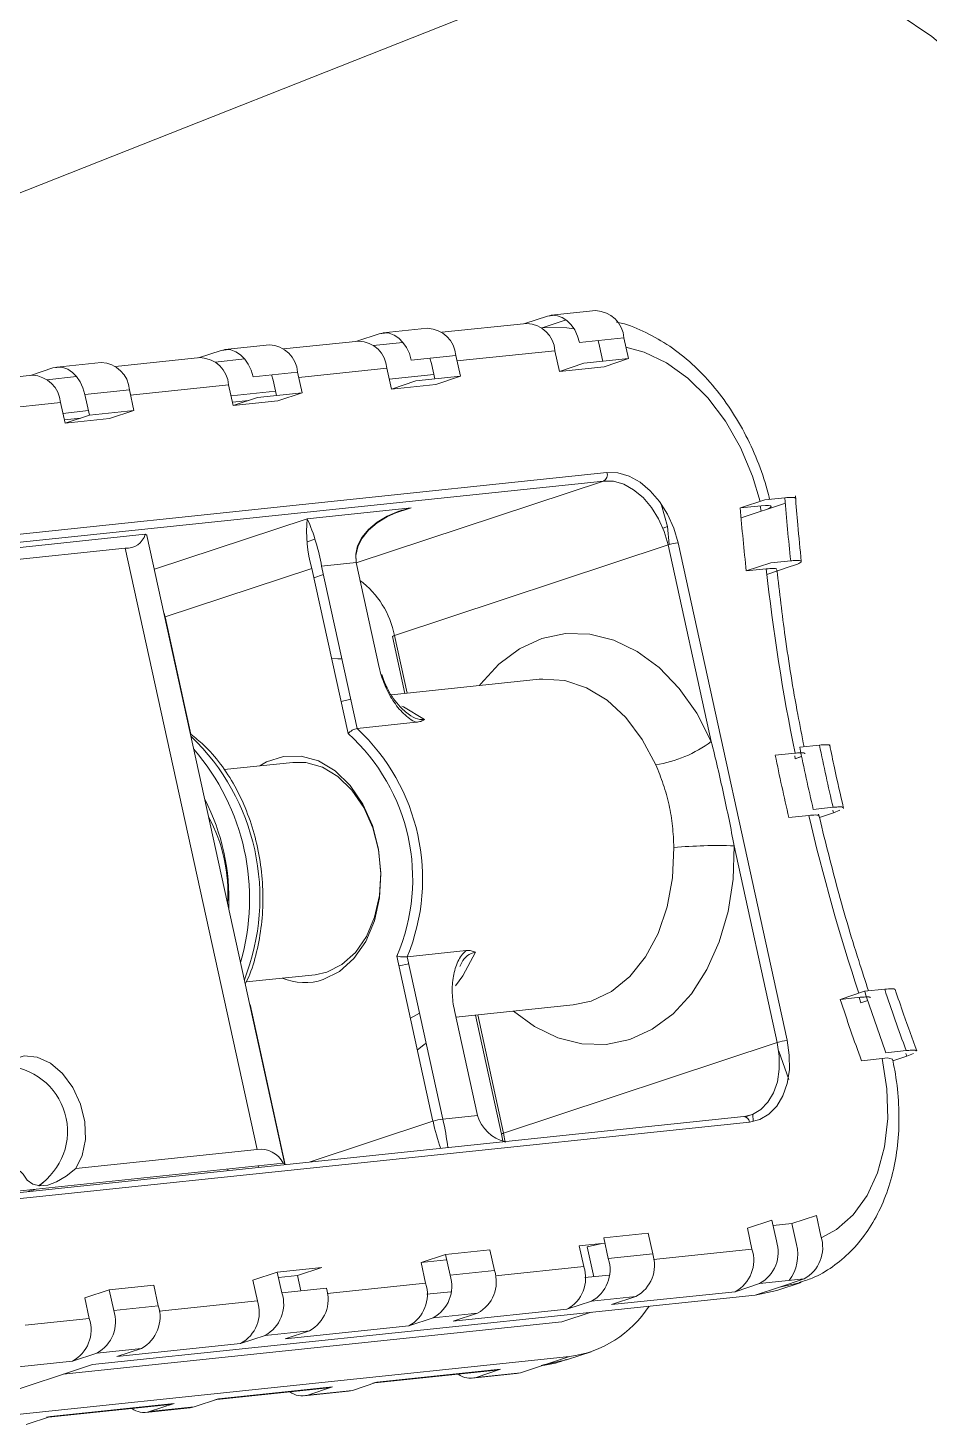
# Model space of a CAD drawing. Header units: millimetres. Extents: x -696 to 165, y -344 to 645.
# Drawn here: x -117.4 to -54.1, y -50.5 to 47.7 of the extents above; entities that cross this region are included whole.
import ezdxf

# ---------------------------------------------------------------- set-up
doc = ezdxf.new("R2010")
doc.units = ezdxf.units.MM

msp = doc.modelspace()

# ---------------------------------------------------------------- linework, layer by layer
at = {"color": 7, "linetype": 'Continuous', "lineweight": 15}
for p, q in [((-275.268, -26.038), (-74.967, 53.155)), ((-82.319, 26.984), (-88.298, 26.357)), ((-94.132, 25.745), (-99.417, 25.19)), ((-77.214, 25.393), (-77.319, 25.77)), ((-105.251, 24.579), (-111.23, 23.951)), ((-100.406, 25.475), (-103.534, 25.147)), ((-76.977, 24.316), (-77.214, 25.393)), ((-112.22, 24.236), (-115.347, 23.908)), ((-89.027, 24.154), (-89.133, 24.531)), ((-88.791, 23.077), (-89.027, 24.154)), ((-80.021, 23.609), (-76.894, 23.937)), ((-117.064, 23.34), (-123.044, 22.712)), ((-100.146, 22.988), (-100.251, 23.365)), ((-99.909, 21.911), (-100.146, 22.988)), ((-88.861, 23.396), (-91.988, 23.068)), ((-91.835, 22.37), (-88.708, 22.698)), ((-88.708, 22.698), (-86.991, 23.266)), ((-110.242, 22.317), (-113.369, 21.989)), ((-109.923, 20.861), (-110.242, 22.317)), ((-99.979, 22.23), (-103.106, 21.902)), ((-99.826, 21.532), (-98.109, 22.1)), ((-113.12, 20.851), (-114.92, 20.663)), ((-113.05, 20.533), (-109.923, 20.861)), ((-111.64, 20.293), (-109.923, 20.861)), ((-101.854, 21.567), (-103.007, 21.447)), ((-102.953, 21.204), (-99.826, 21.532)), ((-113.667, 20.328), (-114.82, 20.207)), ((-114.767, 19.965), (-111.64, 20.293)), ((-76.924, 15.909), (-129.594, 10.385)), ((-129.501, 10.969), (-76.687, 16.508)), ((-97.748, 13.259), (-90.451, 14.024)), ((-91.113, 13.84), (-91.599, 13.68)), ((-65.866, 14.166), (-67.318, 14.013)), ((-64.154, 14.34), (-67.261, 13.312)), ((-99.324, -32.113), (-109.01, 12.073)), ((-97.215, 11.822), (-97.749, 11.645)), ((-101.276, -31.063), (-110.537, 11.18)), ((-72.385, 11.417), (-91.618, 5.054)), ((-69.357, -2.397), (-72.385, 11.417)), ((-71.695, 11.568), (-64.03, -23.392)), ((-94.305, 10.174), (-96.737, 9.919)), ((-63.735, 9.919), (-65.452, 9.351)), ((-97.428, 9.769), (-107.731, 6.36)), ((-66.899, 9.587), (-65.493, 9.734)), ((-91.758, 4.984), (-90.882, 0.986)), ((-81.454, 1.975), (-91.82, 0.887)), ((-90.096, -1.046), (-94.238, -1.48)), ((-98.757, -3.862), (-103.592, -4.369)), ((-64.721, -23.542), (-67.75, -9.728)), ((-90.721, -17.526), (-86.579, -17.091)), ((-91.305, -18.163), (-91.285, -18.161)), ((-102.032, -19.288), (-97.192, -18.78)), ((-58.893, -20.37), (-60.299, -20.517)), ((-58.853, -20.754), (-58.368, -20.593)), ((-57.176, -19.802), (-58.582, -19.949)), ((-101.698, -21.161), (-101.711, -21.162)), ((-89.851, -21.493), (-90.498, -21.843)), ((-87.303, -21.765), (-79.055, -20.9)), ((-85.926, -21.621), (-84.094, -29.976)), ((-83.953, -29.905), (-64.721, -23.542)), ((-67.077, -28.751), (-119.769, -34.277)), ((-66.682, -29.134), (-119.495, -34.673)), ((-88.222, -28.925), (-85.79, -28.67)), ((-66.961, -28.765), (-66.625, -28.654)), ((-84.094, -29.976), (-84.011, -30.459)), ((-114.018, -32.399), (-101.276, -31.063)), ((-103.315, -32.551), (-103.342, -32.428)), ((-117.284, -34.001), (-116.795, -33.839)), ((-63.376, -37.728), (-63.695, -36.272)), ((-73.472, -38.399), (-73.791, -36.943)), ((-66.822, -36.6), (-66.503, -38.056)), ((-84.91, -38.109), (-88.037, -38.437)), ((-87.954, -38.816), (-89.754, -39.005)), ((-76.599, -38.727), (-73.472, -38.399)), ((-101.568, -40.244), (-99.851, -39.676)), ((-101.568, -40.244), (-101.248, -41.7)), ((-98.441, -39.916), (-99.767, -40.055)), ((-76.544, -39.886), (-78.236, -40.063)), ((-62.844, -40.156), (-64.561, -40.724)), ((-111.664, -40.915), (-111.345, -42.371)), ((-108.218, -42.043), (-108.537, -40.587)), ((-87.663, -41.052), (-89.354, -41.229)), ((-67.688, -41.052), (-76.374, -41.963)), ((-65.971, -40.484), (-67.688, -41.052)), ((-66.278, -41.292), (-64.561, -40.724)), ((-66.278, -41.292), (-64.76, -40.967)), ((-64.76, -40.967), (-63.042, -40.398)), ((-113.381, -41.483), (-113.062, -42.94)), ((-66.278, -41.292), (-112.837, -46.176)), ((-111.345, -42.371), (-108.218, -42.043)), ((-74.657, -41.395), (-77.784, -41.723)), ((-76.374, -41.963), (-74.657, -41.395)), ((-117.579, -43.413), (-113.062, -42.94)), ((-79.86, -43.182), (-114.897, -46.857)), ((-85.776, -42.561), (-88.903, -42.889)), ((-79.501, -42.291), (-87.493, -43.129)), ((-100.716, -44.128), (-102.433, -44.696)), ((-97.589, -43.8), (-100.716, -44.128)), ((-90.62, -43.457), (-99.306, -44.368)), ((-109.402, -45.039), (-112.53, -45.367)), ((-102.433, -44.696), (-111.12, -45.607)), ((-111.12, -45.607), (-109.402, -45.039)), ((-114.247, -45.935), (-118.044, -46.334)), ((-112.53, -45.367), (-114.247, -45.935)), ((-79.527, -45.853), (-77.81, -45.284)), ((-125.887, -50.493), (-112.837, -46.176)), ((-92.992, -47.461), (-84.444, -46.565)), ((-92.859, -47.417), (-84.172, -46.506)), ((-86.161, -47.133), (-83.034, -46.805)), ((-85.89, -47.074), (-82.763, -46.746)), ((-82.763, -46.746), (-83.034, -46.805)), ((-81.316, -46.237), (-81.045, -46.178)), ((-104.111, -48.628), (-96.257, -47.804)), ((-103.977, -48.583), (-95.986, -47.745)), ((-97.975, -48.372), (-94.847, -48.044)), ((-97.703, -48.313), (-94.576, -47.985)), ((-94.576, -47.985), (-94.847, -48.044)), ((-94.576, -47.985), (-92.859, -47.417)), ((-93.13, -47.476), (-92.859, -47.417)), ((-115.924, -49.867), (-107.376, -48.97)), ((-115.791, -49.822), (-107.104, -48.911)), ((-105.695, -49.152), (-103.977, -48.583)), ((-104.249, -48.642), (-103.977, -48.583)), ((-109.093, -49.538), (-105.966, -49.21)), ((-108.822, -49.48), (-105.695, -49.152)), ((-105.695, -49.152), (-105.966, -49.21))]:
    msp.add_line(p, q, dxfattribs=at)
at = {"color": 8, "linetype": 'Continuous', "lineweight": 15}
for p, q in [((-80.873, 27.493), (-80.324, 27.551)), ((-79.552, 27.223), (-81.18, 26.685)), ((-92.686, 26.254), (-92.137, 26.312)), ((-103.805, 25.088), (-103.256, 25.146)), ((-80.341, 25.065), (-87.227, 24.343)), ((-115.618, 23.849), (-115.069, 23.907)), ((-92.154, 23.826), (-98.345, 23.177)), ((-103.273, 22.66), (-110.159, 21.938)), ((-115.086, 21.421), (-121.972, 20.699)), ((-94.302, 10.159), (-76.924, 15.909)), ((-90.451, 14.024), (-91.746, 13.596)), ((-65.933, 14.159), (-65.846, 13.78)), ((-108.491, 9.704), (-97.748, 13.259)), ((-97.284, 9.11), (-96.609, 9.333)), ((-107.727, 6.283), (-107.714, 6.284)), ((-91.618, 5.054), (-90.729, 1.002)), ((-95.377, 0.413), (-94.689, 0.574)), ((-63.494, -3.404), (-63.454, -3.603)), ((-58.978, -20.379), (-58.853, -20.754)), ((-85.773, -21.605), (-83.953, -29.905)), ((-55.682, -24.312), (-55.613, -24.496)), ((-97.61, -31.953), (-88.913, -29.075)), ((-83.953, -29.905), (-83.841, -30.572)), ((-73.411, -38.781), (-66.503, -38.056)), ((-84.529, -39.947), (-78.316, -39.295)), ((-96.343, -41.186), (-89.435, -40.461)), ((-63.151, -40.433), (-64.561, -40.724)), ((-108.156, -42.425), (-101.248, -41.7)), ((-81.045, -46.178), (-79.527, -45.853))]:
    msp.add_line(p, q, dxfattribs=at)
at = {"color": 144, "linetype": 'Continuous', "lineweight": 0}
for p, q in [((-77.474, 27.88), (-80.601, 27.552)), ((-89.288, 26.641), (-92.415, 26.313)), ((-82.457, 26.969), (-80.873, 27.493)), ((-81.18, 26.685), (-81.293, 26.673)), ((-94.27, 25.73), (-92.686, 26.254)), ((-91.026, 25.652), (-93.106, 25.434)), ((-75.496, 25.962), (-78.624, 25.634)), ((-75.177, 24.505), (-75.496, 25.962)), ((-105.389, 24.564), (-103.805, 25.088)), ((-87.31, 24.723), (-90.437, 24.395)), ((-86.991, 23.266), (-87.31, 24.723)), ((-80.341, 25.065), (-80.021, 23.609)), ((-117.202, 23.325), (-115.618, 23.849)), ((-102.145, 24.486), (-104.225, 24.268)), ((-92.154, 23.826), (-91.835, 22.37)), ((-80.021, 23.609), (-78.304, 24.177)), ((-78.304, 24.177), (-75.177, 24.505)), ((-76.894, 23.937), (-75.177, 24.505)), ((-113.958, 23.247), (-116.038, 23.029)), ((-103.273, 22.66), (-102.953, 21.204)), ((-98.428, 23.556), (-101.556, 23.228)), ((-98.109, 22.1), (-98.428, 23.556)), ((-91.835, 22.37), (-90.118, 22.938)), ((-90.118, 22.938), (-86.991, 23.266)), ((-113.369, 21.989), (-113.05, 20.533)), ((-102.953, 21.204), (-101.236, 21.772)), ((-101.236, 21.772), (-98.109, 22.1)), ((-115.086, 21.421), (-114.767, 19.965)), ((-114.767, 19.965), (-113.05, 20.533)), ((-67.318, 14.013), (-65.6, 14.582)), ((-64.184, 14.73), (-65.6, 14.582)), ((-130.634, 9.911), (-109.132, 12.166)), ((-72.751, 12.594), (-72.428, 12.701)), ((-72.428, 12.701), (-72.319, 11.438)), ((-110.537, 11.18), (-123.279, 9.844)), ((-96.737, 9.919), (-94.238, -1.48)), ((-92.689, 2.803), (-94.305, 10.174)), ((-66.899, 9.587), (-65.182, 10.155)), ((-65.182, 10.155), (-63.776, 10.302)), ((-94.883, -1.839), (-97.428, 9.769)), ((-107.825, 6.666), (-107.731, 6.36)), ((-107.727, 6.283), (-107.79, 6.505)), ((-107.731, 6.36), (-105.92, -1.901)), ((-105.936, -1.888), (-107.727, 6.283)), ((-61.757, -2.649), (-63.147, -2.795)), ((-63.474, -3.217), (-64.864, -3.363)), ((-63.454, -3.603), (-62.993, -3.429)), ((-63.454, -3.603), (-63.011, -3.456)), ((-63.906, -7.733), (-62.516, -7.587)), ((-62.189, -7.165), (-60.799, -7.019)), ((-60.778, -7.405), (-61.761, -7.73)), ((-60.824, -7.211), (-60.778, -7.405)), ((-60.778, -7.405), (-60.318, -7.231)), ((-88.913, -29.075), (-91.457, -17.467)), ((-90.721, -17.526), (-88.222, -28.925)), ((-90.611, -18.028), (-91.285, -18.161)), ((-60.299, -20.517), (-58.582, -19.949)), ((-101.76, -20.876), (-99.293, -32.129)), ((-99.306, -32.131), (-101.711, -21.162)), ((-85.79, -28.67), (-87.405, -21.299)), ((-64.616, -24.148), (-63.912, -26.143)), ((-57.085, -24.263), (-55.668, -24.114)), ((-55.613, -24.496), (-56.603, -24.824)), ((-55.613, -24.496), (-55.162, -24.326)), ((-58.802, -24.831), (-57.351, -24.679)), ((-66.434, -28.581), (-66.408, -29.091)), ((-99.446, -32.019), (-120.947, -34.275)), ((-101.182, -32.202), (-101.155, -32.325)), ((-66.822, -36.6), (-65.105, -36.032)), ((-65.105, -36.032), (-64.786, -37.488)), ((-63.695, -36.272), (-65.022, -36.411)), ((-63.695, -36.272), (-61.978, -35.704)), ((-61.659, -37.16), (-61.978, -35.704)), ((-73.791, -36.943), (-76.919, -37.271)), ((-76.919, -37.271), (-76.599, -38.727)), ((-84.591, -39.565), (-84.91, -38.109)), ((-76.835, -37.65), (-78.636, -37.839)), ((-78.636, -37.839), (-78.316, -39.295)), ((-77.148, -37.69), (-78.071, -37.903)), ((-78.071, -37.903), (-77.612, -39.998)), ((-89.754, -39.005), (-88.037, -38.437)), ((-89.754, -39.005), (-89.435, -40.461)), ((-88.037, -38.437), (-87.718, -39.893)), ((-96.723, -39.348), (-99.851, -39.676)), ((-99.851, -39.676), (-99.531, -41.132)), ((-98.441, -39.916), (-96.723, -39.348)), ((-98.204, -40.993), (-98.441, -39.916)), ((-87.718, -39.893), (-84.591, -39.565)), ((-62.844, -40.156), (-65.971, -40.484)), ((-113.381, -41.483), (-111.664, -40.915)), ((-108.537, -40.587), (-111.664, -40.915)), ((-99.531, -41.132), (-96.404, -40.804)), ((-77.784, -41.723), (-79.501, -42.291)), ((-88.903, -42.889), (-90.62, -43.457)), ((-87.493, -43.129), (-85.776, -42.561)), ((-77.801, -42.501), (-79.86, -43.182)), ((-99.306, -44.368), (-97.589, -43.8)), ((-79.328, -45.61), (-125.887, -50.493)), ((-82.763, -46.746), (-79.328, -45.61)), ((-84.172, -46.506), (-85.89, -47.074)), ((-84.172, -46.506), (-84.444, -46.565)), ((-95.986, -47.745), (-97.703, -48.313)), ((-95.986, -47.745), (-96.257, -47.804)), ((-107.104, -48.911), (-108.822, -49.48)), ((-107.104, -48.911), (-107.376, -48.97)), ((-117.508, -50.391), (-115.791, -49.822)), ((-116.062, -49.881), (-115.791, -49.822))]:
    msp.add_line(p, q, dxfattribs=at)
at = {"color": 7, "linetype": 'Continuous', "lineweight": 15, "flags": 128}
for points in [[(-63.733, 51.465), (-61.188, 50.902), (-58.68, 49.988), (-56.233, 48.732), (-53.873, 47.146), (-51.625, 45.247), (-49.512, 43.055), (-47.554, 40.592), (-45.774, 37.883), (-44.188, 34.957), (-42.813, 31.843), (-41.664, 28.574)], [(-79.009, 26.605), (-79.51, 26.677), (-81.18, 26.685)], [(-72.428, 12.701), (-72.867, 14.206), (-72.939, 14.398)], [(-65.846, 13.78), (-65.544, 13.887), (-65.321, 13.983), (-65.185, 14.065), (-65.141, 14.128), (-65.19, 14.171), (-65.332, 14.192), (-65.56, 14.19), (-65.866, 14.166)]]:
    msp.add_lwpolyline(points, dxfattribs=at)
at = {"color": 144, "linetype": 'Continuous', "lineweight": 0, "flags": 128}
for points in [[(-78.624, 25.634), (-78.76, 26.096), (-78.958, 26.519), (-79.209, 26.887), (-79.503, 27.184), (-79.829, 27.4), (-80.175, 27.526), (-80.528, 27.557), (-80.873, 27.493)], [(-90.437, 24.395), (-90.574, 24.857), (-90.771, 25.28), (-91.022, 25.648), (-91.316, 25.945), (-91.643, 26.161), (-91.989, 26.287), (-92.341, 26.318), (-92.686, 26.254)], [(-101.556, 23.228), (-101.692, 23.691), (-101.89, 24.114), (-102.141, 24.481), (-102.435, 24.779), (-102.761, 24.995), (-103.107, 25.121), (-103.46, 25.152), (-103.805, 25.088)], [(-113.369, 21.989), (-113.506, 22.452), (-113.703, 22.875), (-113.954, 23.242), (-114.248, 23.54), (-114.575, 23.756), (-114.921, 23.882), (-115.273, 23.913), (-115.618, 23.849)], [(-72.385, 11.417), (-72.66, 12.358), (-73.057, 13.248), (-73.562, 14.054), (-74.156, 14.744), (-74.815, 15.293), (-75.514, 15.678), (-76.226, 15.886), (-76.924, 15.909)], [(-76.687, 16.508), (-75.919, 16.483), (-75.136, 16.255), (-74.367, 15.83), (-73.642, 15.227), (-72.989, 14.467), (-72.434, 13.581), (-71.996, 12.602), (-71.695, 11.568)], [(-90.451, 14.024), (-91.314, 13.77), (-92.12, 13.414), (-92.837, 12.97), (-93.438, 12.454), (-93.899, 11.886), (-94.204, 11.289), (-94.339, 10.685), (-94.345, 10.452)], [(-94.305, 10.174), (-94.343, 10.76), (-94.208, 11.36), (-93.903, 11.95), (-93.441, 12.508), (-92.839, 13.013), (-92.122, 13.444), (-91.315, 13.785), (-90.451, 14.024)], [(-109.132, 12.166), (-109.029, 12.108), (-109.01, 12.073)], [(-95.31, 3.406), (-95.601, 3.425), (-96.039, 3.431)], [(-101.085, -4.106), (-100.609, -3.831), (-99.421, -3.438), (-98.181, -3.415), (-96.948, -3.764), (-95.779, -4.467), (-94.73, -5.493), (-93.848, -6.793), (-93.175, -8.307), (-92.743, -9.963), (-92.572, -11.684), (-92.669, -13.39), (-93.031, -15.001), (-93.641, -16.442), (-94.469, -17.645), (-95.477, -18.554), (-96.619, -19.126), (-96.619, -19.126)], [(-97.192, -18.78), (-96.378, -18.604), (-95.308, -18.068), (-94.362, -17.216), (-93.586, -16.088), (-93.014, -14.737), (-92.675, -13.227), (-92.584, -11.627), (-92.744, -10.014), (-93.149, -8.461), (-93.78, -7.042), (-94.607, -5.823), (-95.591, -4.861), (-96.687, -4.202), (-97.843, -3.875), (-98.757, -3.862)], [(-67.032, -28.75), (-66.474, -28.598), (-65.883, -28.253), (-65.381, -27.742), (-64.986, -27.082), (-64.716, -26.301), (-64.579, -25.428), (-64.58, -24.497), (-64.721, -23.542)], [(-64.03, -23.392), (-63.876, -24.442), (-63.873, -25.467), (-64.024, -26.427), (-64.322, -27.286), (-64.756, -28.011), (-65.308, -28.574), (-65.958, -28.953), (-66.682, -29.134)], [(-114.018, -32.399), (-113.557, -31.473), (-113.34, -30.35), (-113.382, -29.117), (-113.681, -27.872), (-114.213, -26.71), (-114.937, -25.725), (-115.797, -24.991), (-116.724, -24.566), (-117.647, -24.485), (-118.494, -24.752), (-119.197, -25.347), (-119.704, -26.224), (-119.973, -27.315), (-119.983, -28.533), (-119.735, -29.783), (-119.247, -30.969), (-118.558, -31.997), (-117.721, -32.788)], [(-117.721, -32.788), (-117.429, -33.227), (-117.033, -33.508), (-116.546, -33.62), (-115.982, -33.561), (-115.36, -33.332), (-114.699, -32.941), (-114.018, -32.399)], [(-99.322, -32.132), (-99.342, -32.078), (-99.446, -32.019)], [(-116.582, -33.618), (-116.51, -33.558), (-116.336, -33.392)], [(-117.359, -34.024), (-117.304, -34.007), (-117.284, -34.001)]]:
    msp.add_lwpolyline(points, dxfattribs=at)
at = {"color": 8, "linetype": 'Continuous', "lineweight": 15, "flags": 128}
for points in [[(-65.936, 14.471), (-66.46, 16.26), (-67.3, 18.262), (-68.36, 20.113), (-69.609, 21.755), (-71.008, 23.139), (-72.514, 24.223), (-74.082, 24.973), (-75.356, 25.319)], [(-85.653, 1.534), (-85.582, 1.627), (-84.291, 3.034), (-82.836, 4.113), (-81.256, 4.837), (-79.595, 5.186), (-77.895, 5.149), (-76.203, 4.73), (-74.563, 3.938), (-73.019, 2.795), (-71.613, 1.33), (-70.381, -0.415), (-69.357, -2.397)], [(-73.265, -4.032), (-74.207, -2.251), (-75.36, -0.72), (-76.683, 0.507), (-78.13, 1.386), (-79.651, 1.889), (-81.193, 1.996), (-81.454, 1.975)], [(-91.113, 0.096), (-90.986, 0.038), (-89.515, -0.86)], [(-67.75, -9.728), (-67.826, -12.073), (-68.177, -14.343), (-68.795, -16.477), (-69.662, -18.418), (-70.757, -20.115), (-72.048, -21.522), (-73.503, -22.601), (-75.083, -23.325), (-76.744, -23.674), (-78.444, -23.637), (-80.136, -23.218), (-81.776, -22.426), (-83.254, -21.34)], [(-79.055, -20.9), (-77.806, -20.63), (-76.382, -19.951), (-75.092, -18.907), (-73.982, -17.534), (-73.091, -15.88), (-72.448, -14.003), (-72.077, -11.969), (-71.99, -9.847)], [(-85.933, -17.199), (-86.825, -18.863), (-87.33, -19.559)], [(-90.013, -24.055), (-89.547, -23.709), (-89.393, -23.584)], [(-61.635, -37.277), (-60.565, -36.685), (-59.389, -35.647), (-58.415, -34.303), (-57.672, -32.694), (-57.184, -30.87), (-56.964, -28.885), (-57.02, -26.8), (-57.351, -24.679)]]:
    msp.add_lwpolyline(points, dxfattribs=at)
at = {"color": 7, "linetype": 'Continuous', "lineweight": 15}
for centre, radius, start, end in [((-77.559, 25.813), 2.068, 4.11123, 87.64441), ((-89.373, 24.574), 2.068, 4.11123, 87.64441), ((-100.491, 23.408), 2.068, 4.11123, 87.64441), ((-112.305, 22.169), 2.068, 4.11123, 87.64441), ((75.706, 25.112), 142.034, 186.21527, 191.50473), ((-104.062, -12.041), 13.723, 336.70828, 48.02182), ((-104.111, -12.053), 14.465, 337.76957, 46.96053), ((-74.634, 4.726), 8.864, 278.88179, 306.53327), ((81.203, 26.402), 145.882, 191.48647, 193.24362), ((-68.953, -42.607), 32.901, 87.90365, 95.29641), ((83.639, 27.02), 148.395, 198.39239, 200.15631), ((-119.193, -29.787), 4.6, 303.73599, 88.21403), ((-101.011, -32.786), 1.743, 26.07457, 98.74895), ((-66.227, -38.469), 2.946, 322.40195, 14.55299), ((-101.916, -41.922), 2.512, 298.52867, 18.31205), ((-110.602, -42.833), 2.512, 298.52867, 18.31205), ((-103.633, -42.49), 2.512, 298.52867, 18.31205), ((-80.346, -37.809), 7.868, 277.43346, 327.16565), ((-115.446, -43.729), 2.512, 298.52867, 18.31205), ((-113.729, -43.161), 2.512, 298.52867, 18.31205)]:
    msp.add_arc(centre, radius, start, end, dxfattribs=at)
at = {"color": 144, "linetype": 'Continuous', "lineweight": 0}
for centre, radius, start, end in [((-82.404, 24.917), 2.068, 4.11123, 87.64441), ((-94.217, 23.678), 2.068, 4.11123, 87.64441), ((-105.336, 22.512), 2.068, 4.11123, 87.64441), ((-117.149, 21.273), 2.068, 4.11123, 87.64441), ((-77.164, 16.35), 0.502, 298.52867, 18.31205), ((71.984, 24.963), 139.732, 184.49422, 186.31746), ((72.252, 25.071), 136.828, 184.33432, 186.19631), ((-88.656, 12.331), 9.139, 174.17461, 196.28289), ((-110.838, 7.477), 14.311, 9.82665, 23.83216), ((-110.448, 12.547), 1.37, 266.26867, 343.82885), ((-71.227, 7.749), 3.847, 96.9825, 107.52736), ((-97.914, 3.806), 6.419, 11.21094, 52.93042), ((-91.593, 4.829), 0.227, 96.31386, 136.91693), ((82.594, 26.866), 148.729, 191.50329, 193.22681), ((80.877, 26.297), 148.729, 191.50329, 193.22681), ((-118.683, -13.484), 15.431, 357.59847, 27.13163), ((-97.929, -15.079), 4.255, 248.03678, 287.93613), ((83.377, 26.934), 151.31, 198.27665, 200.00565), ((85.095, 27.502), 151.31, 198.27665, 200.00565), ((-63.563, -27.211), 3.847, 96.9825, 107.52736), ((-57.035, -25.725), 1.093, 68.02462, 106.78185), ((-87.754, -32.744), 3.847, 96.9825, 107.52736), ((-77.016, -26.667), 12.138, 191.44459, 200.82833), ((-83.189, -27.882), 2.718, 196.85177, 255.9759), ((-67.094, -29.164), 0.414, 4.11123, 87.64441), ((-64.043, -37.949), 2.512, 298.52867, 18.31205), ((-68.887, -38.845), 2.512, 298.52867, 18.31205), ((-67.17, -38.277), 2.512, 298.52867, 18.31205), ((-78.984, -39.516), 2.512, 298.52867, 18.31205), ((-75.857, -39.188), 2.512, 298.52867, 18.31205), ((-90.102, -40.683), 2.512, 298.52867, 18.31205), ((-86.975, -40.355), 2.512, 298.52867, 18.31205), ((-80.701, -40.085), 2.512, 298.52867, 18.31205), ((-98.789, -41.594), 2.512, 298.52867, 18.31205), ((-91.819, -41.251), 2.512, 298.52867, 18.31205), ((-86.3, -45.733), 1.403, 232.69264, 287.0198), ((-98.114, -46.972), 1.403, 232.69264, 287.0198), ((-109.232, -48.138), 1.403, 232.69264, 287.0198)]:
    msp.add_arc(centre, radius, start, end, dxfattribs=at)
at = {"color": 8, "linetype": 'Continuous', "lineweight": 15}
for centre, radius, start, end in [((-116.798, -13.377), 15.722, 338.51254, 46.21756), ((-117.856, -13.456), 16.059, 343.82496, 40.90514), ((-114.69, -13.069), 11.365, 356.48066, 28.24944), ((81.459, 26.312), 147.912, 193.24876, 198.28036), ((-105.84, -33.033), 18.091, 6.66955, 13.12309), ((-83.925, -30.139), 0.235, 96.8439, 135.94133)]:
    msp.add_arc(centre, radius, start, end, dxfattribs=at)
at = {"color": 7, "linetype": 'Continuous', "lineweight": 15}
for points, knots in [([(-65.262, 14.617), (-65.316, 14.839), (-65.54, 15.767), (-66.1, 17.369), (-67.013, 19.354), (-68.13, 21.202), (-69.425, 22.877), (-70.878, 24.338), (-72.463, 25.56), (-74.15, 26.463), (-75.352, 26.966), (-75.983, 27.066), (-76.019, 27.071)], [0, 0, 0, 0, 0.037238, 0.155921, 0.274813, 0.393962, 0.513489, 0.633444, 0.753696, 0.873717, 0.992696, 1, 1, 1, 1]), ([(-64.184, 14.73), (-64.005, 14.744), (-63.648, 14.772), (-63.423, 14.747), (-63.457, 14.698), (-63.465, 14.686)], [0, 0, 0, 0, 0.433391, 0.866907, 1, 1, 1, 1]), ([(-63.033, 10.263), (-63.121, 11.118), (-63.279, 12.654), (-63.395, 14.184), (-63.446, 14.863)], [0, 0, 0, 0, 0.556245, 1, 1, 1, 1]), ([(-63.735, 9.919), (-63.621, 9.956), (-63.52, 9.992), (-63.345, 10.061), (-63.27, 10.093), (-63.15, 10.153), (-63.106, 10.18), (-63.047, 10.228), (-63.034, 10.25), (-63.041, 10.302), (-63.109, 10.324), (-63.298, 10.333), (-63.376, 10.332), (-63.557, 10.323), (-63.661, 10.315), (-63.776, 10.302)], [0, 0, 0, 0, 0.125, 0.125, 0.25, 0.25, 0.375, 0.375, 0.5, 0.5, 0.75, 0.75, 0.875, 0.875, 1, 1, 1, 1]), ([(-65.493, 9.734), (-65.317, 9.748), (-64.964, 9.775), (-64.743, 9.751), (-64.776, 9.703), (-64.783, 9.692)], [0, 0, 0, 0, 0.433793, 0.867661, 1, 1, 1, 1]), ([(-62.842, -2.763), (-62.99, -2.01), (-63.495, 0.564), (-64.168, 4.708), (-64.562, 8.086), (-64.743, 9.647)], [0, 0, 0, 0, 0.18201, 0.622067, 1, 1, 1, 1]), ([(-102.102, -19.442), (-101.993, -19.212), (-101.625, -18.44), (-101.223, -16.954), (-100.904, -15.043), (-100.831, -13.059), (-100.988, -11.066), (-101.378, -9.109), (-101.989, -7.24), (-102.807, -5.5), (-103.821, -3.947), (-104.868, -2.714), (-105.625, -2.128), (-105.936, -1.888)], [0, 0, 0, 0, 0.041654, 0.140162, 0.238802, 0.337465, 0.436147, 0.534884, 0.633711, 0.732667, 0.831773, 0.93097, 1, 1, 1, 1]), ([(-69.357, -2.397), (-69.056, -3.607), (-68.769, -4.824), (-68.233, -7.268), (-67.984, -8.496), (-67.75, -9.728)], [0, 0, 0, 0, 0.5, 0.5, 1, 1, 1, 1]), ([(-60.064, -7.094), (-60.283, -6.143), (-60.625, -4.659), (-60.931, -3.172), (-61.041, -2.639)], [0, 0, 0, 0, 0.6412507, 1, 1, 1, 1]), ([(-71.99, -9.847), (-72.004, -9.34), (-72.034, -8.837), (-72.142, -7.84), (-72.221, -7.346), (-72.435, -6.368), (-72.571, -5.881), (-72.888, -4.938), (-73.07, -4.479), (-73.265, -4.032)], [0, 0, 0, 0, 0.25, 0.25, 0.5, 0.5, 0.75, 0.75, 1, 1, 1, 1]), ([(-58.308, -19.921), (-58.541, -19.212), (-59.358, -16.725), (-60.568, -12.588), (-61.416, -9.14), (-61.818, -7.504)], [0, 0, 0, 0, 0.173107, 0.607615, 1, 1, 1, 1]), ([(-57.176, -19.802), (-57.001, -19.788), (-56.649, -19.761), (-56.429, -19.784), (-56.458, -19.829), (-56.463, -19.837)], [0, 0, 0, 0, 0.4474624, 0.8950017, 1, 1, 1, 1]), ([(-54.92, -24.139), (-55.234, -23.278), (-55.757, -21.847), (-56.243, -20.403), (-56.437, -19.828)], [0, 0, 0, 0, 0.601892, 1, 1, 1, 1]), ([(-63.182, -40.403), (-62.873, -40.311), (-62.043, -40.063), (-60.817, -39.331), (-59.538, -38.268), (-58.441, -36.949), (-57.536, -35.411), (-56.842, -33.673), (-56.376, -31.768), (-56.15, -29.737), (-56.171, -27.627), (-56.372, -25.937), (-56.572, -24.969), (-56.626, -24.711)], [0, 0, 0, 0, 0.056988, 0.153488, 0.249967, 0.347508, 0.446791, 0.547936, 0.650581, 0.754149, 0.858131, 0.962175, 1, 1, 1, 1]), ([(-81.317, -46.237), (-80.977, -46.196), (-80.37, -46.122), (-79.799, -45.911), (-79.548, -45.817)], [0, 0, 0, 0, 0.559532, 1, 1, 1, 1])]:
    msp.add_open_spline(points, degree=3, knots=knots, dxfattribs=at)
at = {"color": 144, "linetype": 'Continuous', "lineweight": 0}
for points, knots in [([(-90.096, -1.046), (-90.252, -0.98), (-90.405, -0.892), (-90.7, -0.684), (-90.842, -0.565), (-91.117, -0.3), (-91.25, -0.153), (-91.5, 0.157), (-91.617, 0.32), (-91.839, 0.661), (-91.943, 0.84), (-92.138, 1.212), (-92.228, 1.404), (-92.47, 1.986), (-92.598, 2.388), (-92.689, 2.803)], [0, 0, 0, 0, 0.125, 0.125, 0.25, 0.25, 0.375, 0.375, 0.5, 0.5, 0.625, 0.625, 0.75, 0.75, 1, 1, 1, 1]), ([(-92.511, 2.302), (-92.38, 1.941), (-92.077, 1.105), (-91.328, 0.102), (-90.537, -0.59), (-89.932, -0.864), (-89.624, -0.861), (-89.515, -0.86)], [0, 0, 0, 0, 0.229246, 0.530164, 0.74278, 0.908788, 1, 1, 1, 1]), ([(-90.096, -1.046), (-89.971, -1.033), (-89.862, -1.01), (-89.669, -0.947), (-89.585, -0.905), (-89.515, -0.86)], [0, 0, 0, 0, 0.5, 0.5, 1, 1, 1, 1]), ([(-94.238, -1.48), (-94.334, -1.491), (-94.462, -1.539), (-94.7, -1.672), (-94.809, -1.758), (-94.883, -1.839)], [0, 0, 0, 0, 0.5, 0.5, 1, 1, 1, 1]), ([(-61.757, -2.649), (-61.585, -2.635), (-61.24, -2.609), (-61.024, -2.632), (-61.053, -2.678), (-61.06, -2.688)], [0, 0, 0, 0, 0.438696, 0.877393, 1, 1, 1, 1]), ([(-62.781, -3.258), (-62.783, -3.238), (-62.787, -3.189), (-63.056, -3.18), (-63.355, -3.206), (-63.474, -3.217)], [0, 0, 0, 0, 0.2739862, 0.7117252, 1, 1, 1, 1]), ([(-62.516, -7.587), (-62.344, -7.574), (-61.999, -7.547), (-61.784, -7.57), (-61.812, -7.615), (-61.819, -7.625)], [0, 0, 0, 0, 0.440231, 0.880463, 1, 1, 1, 1]), ([(-60.107, -7.058), (-60.108, -7.04), (-60.113, -6.991), (-60.381, -6.982), (-60.68, -7.008), (-60.799, -7.019)], [0, 0, 0, 0, 0.2704995, 0.7103407, 1, 1, 1, 1]), ([(-90.721, -17.526), (-90.817, -17.536), (-90.956, -17.535), (-91.227, -17.512), (-91.36, -17.492), (-91.457, -17.467)], [0, 0, 0, 0, 0.5, 0.5, 1, 1, 1, 1]), ([(-87.405, -21.299), (-87.496, -20.884), (-87.546, -20.474), (-87.565, -19.868), (-87.561, -19.666), (-87.535, -19.271), (-87.512, -19.079), (-87.446, -18.708), (-87.404, -18.528), (-87.297, -18.181), (-87.233, -18.014), (-87.085, -17.704), (-87, -17.561), (-86.807, -17.302), (-86.699, -17.187), (-86.579, -17.091)], [0, 0, 0, 0, 0.25, 0.25, 0.375, 0.375, 0.5, 0.5, 0.625, 0.625, 0.75, 0.75, 0.875, 0.875, 1, 1, 1, 1]), ([(-85.933, -17.199), (-86.038, -17.221), (-86.331, -17.283), (-86.737, -17.61), (-86.933, -18.011), (-87.025, -18.2)], [0, 0, 0, 0, 0.225725, 0.636551, 1, 1, 1, 1]), ([(-86.579, -17.091), (-86.454, -17.078), (-86.338, -17.082), (-86.123, -17.12), (-86.023, -17.154), (-85.933, -17.199)], [0, 0, 0, 0, 0.5, 0.5, 1, 1, 1, 1]), ([(-58.188, -20.407), (-58.189, -20.39), (-58.194, -20.341), (-58.461, -20.332), (-58.768, -20.359), (-58.893, -20.37)], [0, 0, 0, 0, 0.252781, 0.693783, 1, 1, 1, 1]), ([(-101.781, -20.903), (-101.776, -20.895), (-101.77, -20.887), (-101.761, -20.877), (-101.76, -20.876)], [0, 0, 0, 0, 0.887612, 1, 1, 1, 1]), ([(-54.953, -24.151), (-54.954, -24.133), (-54.959, -24.086), (-55.225, -24.076), (-55.538, -24.103), (-55.668, -24.114)], [0, 0, 0, 0, 0.243473, 0.683485, 1, 1, 1, 1])]:
    msp.add_open_spline(points, degree=3, knots=knots, dxfattribs=at)

doc.saveas('drawing.dxf')
